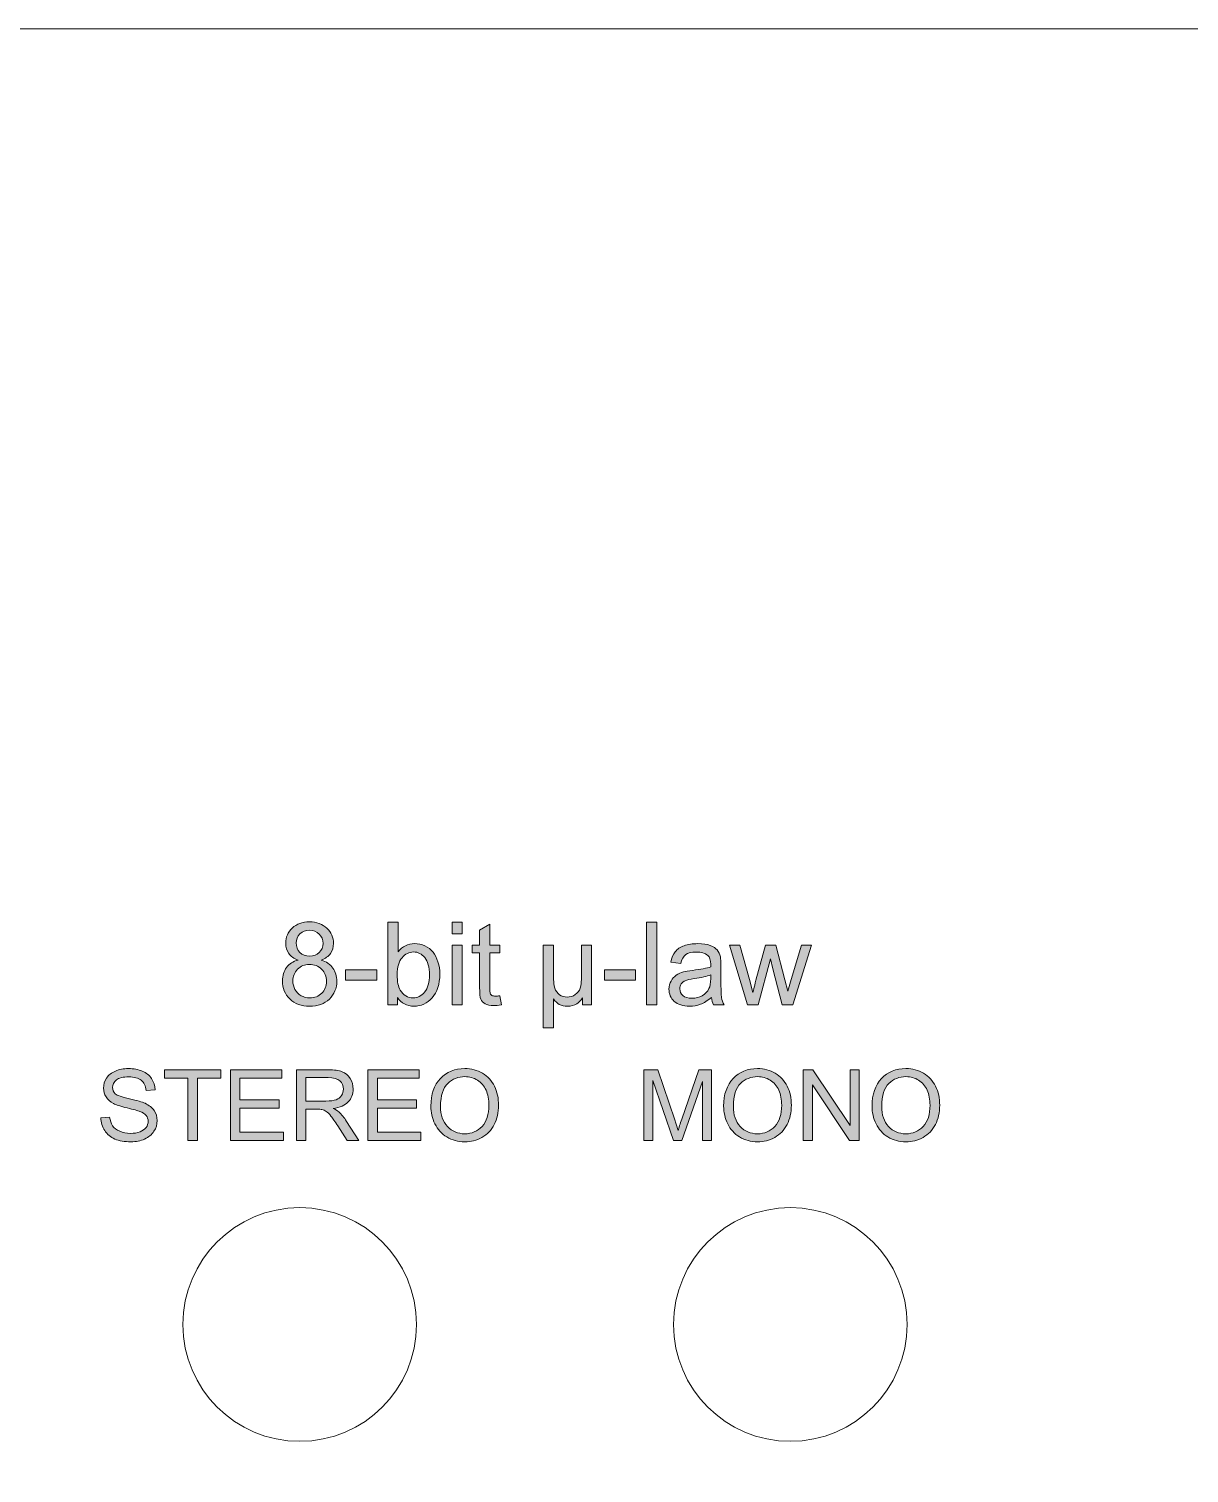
# Model space of a CAD drawing. Header units: inches. Extents: x 0 to 108, y -222 to 0.
# Drawn here: x 53.43 to 78.26, y -31.04 to -0.13 of the extents above; entities that cross this region are included whole.
import ezdxf

# ---------------------------------------------------------------- set-up
doc = ezdxf.new("R2010")
doc.units = ezdxf.units.IN
doc.header["$MEASUREMENT"] = 0
doc.layers.add('Decoupe', color=7, linetype='Continuous')
doc.layers.add('Impression', color=7, linetype='Continuous')

# ---------------------------------------------------------------- blocks, each defined once
blk = doc.blocks.new('block 2')
at = {"layer": 'Decoupe', "color": 240, "lineweight": 18, "true_color": 0xed1c24}
blk.add_lwpolyline([(107.823, -222.123), (0.127, -222.123), (0.127, -0.127), (107.823, -0.127), (107.823, -222.123)], dxfattribs=at)
for points in [[(61.725, -27.855), (61.725, -29.236), (60.606, -30.355), (59.225, -30.355), (57.844, -30.355), (56.725, -29.236), (56.725, -27.855), (56.725, -26.475), (57.844, -25.355), (59.225, -25.355), (60.606, -25.355), (61.725, -26.475), (61.725, -27.855)], [(72.225, -27.855), (72.225, -29.236), (71.106, -30.355), (69.725, -30.355), (68.344, -30.355), (67.225, -29.236), (67.225, -27.855), (67.225, -26.475), (68.344, -25.355), (69.725, -25.355), (71.106, -25.355), (72.225, -26.475), (72.225, -27.855)]]:
    blk.add_open_spline(points, degree=3, knots=[0, 0, 0, 0, 1, 1, 1, 2, 2, 2, 3, 3, 3, 4, 4, 4, 4], dxfattribs=at)
blk = doc.blocks.new('block 24')
at = {"layer": 'Impression', "true_color": 0x231f20}
h = blk.add_hatch(color=250, dxfattribs=at)
h.dxf.hatch_style = 2
edge = h.paths.add_edge_path()
edge.add_spline(control_points=[(66.59, -23.92), (66.59, -23.92), (66.59, -22.405), (66.59, -22.405), (66.59, -22.405), (66.891, -22.405), (66.891, -22.405), (66.891, -22.405), (67.25, -23.478), (67.25, -23.478), (67.283, -23.578), (67.307, -23.652), (67.322, -23.702), (67.34, -23.647), (67.366, -23.566), (67.403, -23.459), (67.403, -23.459), (67.766, -22.405), (67.766, -22.405), (67.766, -22.405), (68.035, -22.405), (68.035, -22.405), (68.035, -22.405), (68.035, -23.92), (68.035, -23.92), (68.035, -23.92), (67.842, -23.92), (67.842, -23.92), (67.842, -23.92), (67.842, -22.652), (67.842, -22.652), (67.842, -22.652), (67.402, -23.92), (67.402, -23.92), (67.402, -23.92), (67.221, -23.92), (67.221, -23.92), (67.221, -23.92), (66.783, -22.63), (66.783, -22.63), (66.783, -22.63), (66.783, -23.92), (66.783, -23.92), (66.783, -23.92), (66.59, -23.92), (66.59, -23.92)], knot_values=[0, 0, 0, 0, 1, 1, 1, 2, 2, 2, 3, 3, 3, 4, 4, 4, 5, 5, 5, 6, 6, 6, 7, 7, 7, 8, 8, 8, 9, 9, 9, 10, 10, 10, 11, 11, 11, 12, 12, 12, 13, 13, 13, 14, 14, 14, 15, 15, 15, 15], degree=3, periodic=1)
h = blk.add_hatch(color=250, dxfattribs=at)
h.dxf.hatch_style = 2
edge = h.paths.add_edge_path()
edge.add_spline(control_points=[(68.298, -23.182), (68.298, -22.931), (68.366, -22.734), (68.501, -22.591), (68.636, -22.449), (68.81, -22.378), (69.024, -22.378), (69.163, -22.378), (69.289, -22.411), (69.402, -22.478), (69.514, -22.545), (69.6, -22.638), (69.658, -22.758), (69.718, -22.877), (69.747, -23.013), (69.747, -23.164), (69.747, -23.318), (69.716, -23.456), (69.654, -23.577), (69.592, -23.698), (69.504, -23.79), (69.39, -23.852), (69.277, -23.915), (69.154, -23.946), (69.022, -23.946), (68.88, -23.946), (68.752, -23.911), (68.64, -23.842), (68.528, -23.774), (68.443, -23.68), (68.385, -23.56), (68.327, -23.441), (68.298, -23.315), (68.298, -23.182)], knot_values=[0, 0, 0, 0, 1, 1, 1, 2, 2, 2, 3, 3, 3, 4, 4, 4, 5, 5, 5, 6, 6, 6, 7, 7, 7, 8, 8, 8, 9, 9, 9, 10, 10, 10, 11, 11, 11, 11], degree=3, periodic=1)
edge = h.paths.add_edge_path()
edge.add_spline(control_points=[(68.505, -23.185), (68.505, -23.368), (68.554, -23.512), (68.652, -23.617), (68.75, -23.722), (68.873, -23.774), (69.021, -23.774), (69.172, -23.774), (69.296, -23.721), (69.394, -23.615), (69.491, -23.509), (69.54, -23.358), (69.54, -23.163), (69.54, -23.04), (69.519, -22.932), (69.478, -22.84), (69.436, -22.748), (69.375, -22.677), (69.295, -22.627), (69.214, -22.576), (69.124, -22.551), (69.025, -22.551), (68.883, -22.551), (68.761, -22.599), (68.658, -22.697), (68.556, -22.794), (68.505, -22.957), (68.505, -23.185)], knot_values=[0, 0, 0, 0, 1, 1, 1, 2, 2, 2, 3, 3, 3, 4, 4, 4, 5, 5, 5, 6, 6, 6, 7, 7, 7, 8, 8, 8, 9, 9, 9, 9], degree=3, periodic=1)
h = blk.add_hatch(color=250, dxfattribs=at)
h.dxf.hatch_style = 2
h.paths.add_polyline_path([(70.003, -23.92), (70.003, -22.405), (70.209, -22.405), (71.005, -23.594), (71.005, -22.405), (71.197, -22.405), (71.197, -23.92), (70.991, -23.92), (70.196, -22.729), (70.196, -23.92)])
h = blk.add_hatch(color=250, dxfattribs=at)
h.dxf.hatch_style = 2
edge = h.paths.add_edge_path()
edge.add_spline(control_points=[(71.473, -23.182), (71.473, -22.931), (71.541, -22.734), (71.676, -22.591), (71.811, -22.449), (71.985, -22.378), (72.199, -22.378), (72.338, -22.378), (72.464, -22.411), (72.577, -22.478), (72.689, -22.545), (72.775, -22.638), (72.833, -22.758), (72.893, -22.877), (72.922, -23.013), (72.922, -23.164), (72.922, -23.318), (72.891, -23.456), (72.829, -23.577), (72.767, -23.698), (72.679, -23.79), (72.565, -23.852), (72.452, -23.915), (72.329, -23.946), (72.197, -23.946), (72.055, -23.946), (71.927, -23.911), (71.815, -23.842), (71.703, -23.774), (71.618, -23.68), (71.56, -23.56), (71.502, -23.441), (71.473, -23.315), (71.473, -23.182)], knot_values=[0, 0, 0, 0, 1, 1, 1, 2, 2, 2, 3, 3, 3, 4, 4, 4, 5, 5, 5, 6, 6, 6, 7, 7, 7, 8, 8, 8, 9, 9, 9, 10, 10, 10, 11, 11, 11, 11], degree=3, periodic=1)
edge = h.paths.add_edge_path()
edge.add_spline(control_points=[(71.68, -23.185), (71.68, -23.368), (71.729, -23.512), (71.827, -23.617), (71.925, -23.722), (72.048, -23.774), (72.196, -23.774), (72.347, -23.774), (72.471, -23.721), (72.569, -23.615), (72.666, -23.509), (72.715, -23.358), (72.715, -23.163), (72.715, -23.04), (72.694, -22.932), (72.653, -22.84), (72.611, -22.748), (72.55, -22.677), (72.47, -22.627), (72.389, -22.576), (72.299, -22.551), (72.2, -22.551), (72.058, -22.551), (71.936, -22.599), (71.833, -22.697), (71.731, -22.794), (71.68, -22.957), (71.68, -23.185)], knot_values=[0, 0, 0, 0, 1, 1, 1, 2, 2, 2, 3, 3, 3, 4, 4, 4, 5, 5, 5, 6, 6, 6, 7, 7, 7, 8, 8, 8, 9, 9, 9, 9], degree=3, periodic=1)
at = {"layer": 'Impression', "lineweight": 0}
blk.add_lwpolyline([(70.003, -23.92), (70.003, -22.405), (70.209, -22.405), (71.005, -23.594), (71.005, -22.405), (71.197, -22.405), (71.197, -23.92), (70.991, -23.92), (70.196, -22.729), (70.196, -23.92), (70.003, -23.92)], dxfattribs=at)
for points, knots in [([(66.59, -23.92), (66.59, -23.92), (66.59, -22.405), (66.59, -22.405), (66.59, -22.405), (66.891, -22.405), (66.891, -22.405), (66.891, -22.405), (67.25, -23.478), (67.25, -23.478), (67.283, -23.578), (67.307, -23.652), (67.322, -23.702), (67.34, -23.647), (67.366, -23.566), (67.403, -23.459), (67.403, -23.459), (67.766, -22.405), (67.766, -22.405), (67.766, -22.405), (68.035, -22.405), (68.035, -22.405), (68.035, -22.405), (68.035, -23.92), (68.035, -23.92), (68.035, -23.92), (67.842, -23.92), (67.842, -23.92), (67.842, -23.92), (67.842, -22.652), (67.842, -22.652), (67.842, -22.652), (67.402, -23.92), (67.402, -23.92), (67.402, -23.92), (67.221, -23.92), (67.221, -23.92), (67.221, -23.92), (66.783, -22.63), (66.783, -22.63), (66.783, -22.63), (66.783, -23.92), (66.783, -23.92), (66.783, -23.92), (66.59, -23.92), (66.59, -23.92)], [0, 0, 0, 0, 1, 1, 1, 2, 2, 2, 3, 3, 3, 4, 4, 4, 5, 5, 5, 6, 6, 6, 7, 7, 7, 8, 8, 8, 9, 9, 9, 10, 10, 10, 11, 11, 11, 12, 12, 12, 13, 13, 13, 14, 14, 14, 15, 15, 15, 15]), ([(68.298, -23.182), (68.298, -22.931), (68.366, -22.734), (68.501, -22.591), (68.636, -22.449), (68.81, -22.378), (69.024, -22.378), (69.163, -22.378), (69.289, -22.411), (69.402, -22.478), (69.514, -22.545), (69.6, -22.638), (69.658, -22.758), (69.718, -22.877), (69.747, -23.013), (69.747, -23.164), (69.747, -23.318), (69.716, -23.456), (69.654, -23.577), (69.592, -23.698), (69.504, -23.79), (69.39, -23.852), (69.277, -23.915), (69.154, -23.946), (69.022, -23.946), (68.88, -23.946), (68.752, -23.911), (68.64, -23.842), (68.528, -23.774), (68.443, -23.68), (68.385, -23.56), (68.327, -23.441), (68.298, -23.315), (68.298, -23.182)], [0, 0, 0, 0, 1, 1, 1, 2, 2, 2, 3, 3, 3, 4, 4, 4, 5, 5, 5, 6, 6, 6, 7, 7, 7, 8, 8, 8, 9, 9, 9, 10, 10, 10, 11, 11, 11, 11]), ([(68.505, -23.185), (68.505, -23.368), (68.554, -23.512), (68.652, -23.617), (68.75, -23.722), (68.873, -23.774), (69.021, -23.774), (69.172, -23.774), (69.296, -23.721), (69.394, -23.615), (69.491, -23.509), (69.54, -23.358), (69.54, -23.163), (69.54, -23.04), (69.519, -22.932), (69.478, -22.84), (69.436, -22.748), (69.375, -22.677), (69.295, -22.627), (69.214, -22.576), (69.124, -22.551), (69.025, -22.551), (68.883, -22.551), (68.761, -22.599), (68.658, -22.697), (68.556, -22.794), (68.505, -22.957), (68.505, -23.185)], [0, 0, 0, 0, 1, 1, 1, 2, 2, 2, 3, 3, 3, 4, 4, 4, 5, 5, 5, 6, 6, 6, 7, 7, 7, 8, 8, 8, 9, 9, 9, 9]), ([(71.473, -23.182), (71.473, -22.931), (71.541, -22.734), (71.676, -22.591), (71.811, -22.449), (71.985, -22.378), (72.199, -22.378), (72.338, -22.378), (72.464, -22.411), (72.577, -22.478), (72.689, -22.545), (72.775, -22.638), (72.833, -22.758), (72.893, -22.877), (72.922, -23.013), (72.922, -23.164), (72.922, -23.318), (72.891, -23.456), (72.829, -23.577), (72.767, -23.698), (72.679, -23.79), (72.565, -23.852), (72.452, -23.915), (72.329, -23.946), (72.197, -23.946), (72.055, -23.946), (71.927, -23.911), (71.815, -23.842), (71.703, -23.774), (71.618, -23.68), (71.56, -23.56), (71.502, -23.441), (71.473, -23.315), (71.473, -23.182)], [0, 0, 0, 0, 1, 1, 1, 2, 2, 2, 3, 3, 3, 4, 4, 4, 5, 5, 5, 6, 6, 6, 7, 7, 7, 8, 8, 8, 9, 9, 9, 10, 10, 10, 11, 11, 11, 11]), ([(71.68, -23.185), (71.68, -23.368), (71.729, -23.512), (71.827, -23.617), (71.925, -23.722), (72.048, -23.774), (72.196, -23.774), (72.347, -23.774), (72.471, -23.721), (72.569, -23.615), (72.666, -23.509), (72.715, -23.358), (72.715, -23.163), (72.715, -23.04), (72.694, -22.932), (72.653, -22.84), (72.611, -22.748), (72.55, -22.677), (72.47, -22.627), (72.389, -22.576), (72.299, -22.551), (72.2, -22.551), (72.058, -22.551), (71.936, -22.599), (71.833, -22.697), (71.731, -22.794), (71.68, -22.957), (71.68, -23.185)], [0, 0, 0, 0, 1, 1, 1, 2, 2, 2, 3, 3, 3, 4, 4, 4, 5, 5, 5, 6, 6, 6, 7, 7, 7, 8, 8, 8, 9, 9, 9, 9])]:
    blk.add_open_spline(points, degree=3, knots=knots, dxfattribs=at)
blk = doc.blocks.new('block 25')
at = {"layer": 'Impression', "true_color": 0x231f20}
h = blk.add_hatch(color=250, dxfattribs=at)
h.dxf.hatch_style = 2
edge = h.paths.add_edge_path()
edge.add_spline(control_points=[(54.968, -23.433), (54.968, -23.433), (55.157, -23.417), (55.157, -23.417), (55.166, -23.492), (55.187, -23.555), (55.219, -23.603), (55.252, -23.652), (55.303, -23.691), (55.372, -23.721), (55.441, -23.751), (55.518, -23.766), (55.605, -23.766), (55.681, -23.766), (55.749, -23.755), (55.807, -23.732), (55.866, -23.709), (55.909, -23.678), (55.938, -23.638), (55.966, -23.599), (55.981, -23.555), (55.981, -23.509), (55.981, -23.461), (55.967, -23.42), (55.939, -23.384), (55.912, -23.349), (55.866, -23.319), (55.803, -23.295), (55.762, -23.279), (55.672, -23.254), (55.533, -23.221), (55.394, -23.187), (55.297, -23.156), (55.241, -23.126), (55.168, -23.088), (55.114, -23.041), (55.079, -22.985), (55.043, -22.929), (55.026, -22.866), (55.026, -22.797), (55.026, -22.72), (55.047, -22.649), (55.091, -22.582), (55.134, -22.516), (55.198, -22.465), (55.281, -22.431), (55.364, -22.396), (55.457, -22.379), (55.559, -22.379), (55.671, -22.379), (55.771, -22.397), (55.856, -22.433), (55.942, -22.469), (56.008, -22.523), (56.054, -22.593), (56.1, -22.663), (56.125, -22.743), (56.129, -22.832), (56.129, -22.832), (55.936, -22.846), (55.936, -22.846), (55.926, -22.75), (55.891, -22.678), (55.831, -22.629), (55.772, -22.58), (55.684, -22.556), (55.567, -22.556), (55.446, -22.556), (55.358, -22.578), (55.302, -22.622), (55.247, -22.667), (55.219, -22.72), (55.219, -22.783), (55.219, -22.838), (55.239, -22.882), (55.278, -22.917), (55.317, -22.953), (55.417, -22.989), (55.58, -23.025), (55.743, -23.062), (55.855, -23.095), (55.916, -23.122), (56.004, -23.163), (56.069, -23.214), (56.111, -23.277), (56.153, -23.339), (56.174, -23.411), (56.174, -23.492), (56.174, -23.573), (56.151, -23.649), (56.105, -23.72), (56.059, -23.791), (55.992, -23.847), (55.906, -23.886), (55.819, -23.926), (55.722, -23.946), (55.614, -23.946), (55.477, -23.946), (55.362, -23.926), (55.269, -23.886), (55.176, -23.846), (55.104, -23.786), (55.051, -23.706), (54.998, -23.625), (54.971, -23.534), (54.968, -23.433)], knot_values=[0, 0, 0, 0, 1, 1, 1, 2, 2, 2, 3, 3, 3, 4, 4, 4, 5, 5, 5, 6, 6, 6, 7, 7, 7, 8, 8, 8, 9, 9, 9, 10, 10, 10, 11, 11, 11, 12, 12, 12, 13, 13, 13, 14, 14, 14, 15, 15, 15, 16, 16, 16, 17, 17, 17, 18, 18, 18, 19, 19, 19, 20, 20, 20, 21, 21, 21, 22, 22, 22, 23, 23, 23, 24, 24, 24, 25, 25, 25, 26, 26, 26, 27, 27, 27, 28, 28, 28, 29, 29, 29, 30, 30, 30, 31, 31, 31, 32, 32, 32, 33, 33, 33, 34, 34, 34, 35, 35, 35, 35], degree=3, periodic=1)
h = blk.add_hatch(color=250, dxfattribs=at)
h.dxf.hatch_style = 2
h.paths.add_polyline_path([(56.833, -23.92), (56.833, -22.584), (56.334, -22.584), (56.334, -22.405), (57.535, -22.405), (57.535, -22.584), (57.034, -22.584), (57.034, -23.92)])
h = blk.add_hatch(color=250, dxfattribs=at)
h.dxf.hatch_style = 2
h.paths.add_polyline_path([(57.745, -23.92), (57.745, -22.405), (58.841, -22.405), (58.841, -22.584), (57.945, -22.584), (57.945, -23.048), (58.784, -23.048), (58.784, -23.225), (57.945, -23.225), (57.945, -23.741), (58.876, -23.741), (58.876, -23.92)])
h = blk.add_hatch(color=250, dxfattribs=at)
h.dxf.hatch_style = 2
edge = h.paths.add_edge_path()
edge.add_spline(control_points=[(59.156, -23.92), (59.156, -23.92), (59.156, -22.405), (59.156, -22.405), (59.156, -22.405), (59.828, -22.405), (59.828, -22.405), (59.963, -22.405), (60.065, -22.418), (60.136, -22.446), (60.206, -22.473), (60.262, -22.521), (60.304, -22.59), (60.346, -22.659), (60.367, -22.735), (60.367, -22.818), (60.367, -22.926), (60.332, -23.016), (60.263, -23.09), (60.193, -23.164), (60.086, -23.211), (59.94, -23.231), (59.993, -23.256), (60.034, -23.281), (60.061, -23.306), (60.12, -23.36), (60.175, -23.427), (60.228, -23.508), (60.228, -23.508), (60.491, -23.92), (60.491, -23.92), (60.491, -23.92), (60.239, -23.92), (60.239, -23.92), (60.239, -23.92), (60.038, -23.605), (60.038, -23.605), (59.98, -23.514), (59.932, -23.444), (59.894, -23.396), (59.856, -23.348), (59.822, -23.314), (59.792, -23.295), (59.762, -23.275), (59.731, -23.262), (59.7, -23.254), (59.678, -23.25), (59.64, -23.247), (59.589, -23.247), (59.589, -23.247), (59.356, -23.247), (59.356, -23.247), (59.356, -23.247), (59.356, -23.92), (59.356, -23.92), (59.356, -23.92), (59.156, -23.92), (59.156, -23.92)], knot_values=[0, 0, 0, 0, 1, 1, 1, 2, 2, 2, 3, 3, 3, 4, 4, 4, 5, 5, 5, 6, 6, 6, 7, 7, 7, 8, 8, 8, 9, 9, 9, 10, 10, 10, 11, 11, 11, 12, 12, 12, 13, 13, 13, 14, 14, 14, 15, 15, 15, 16, 16, 16, 17, 17, 17, 18, 18, 18, 19, 19, 19, 19], degree=3, periodic=1)
edge = h.paths.add_edge_path()
edge.add_spline(control_points=[(59.356, -23.074), (59.356, -23.074), (59.787, -23.074), (59.787, -23.074), (59.879, -23.074), (59.951, -23.064), (60.002, -23.045), (60.054, -23.026), (60.093, -22.996), (60.12, -22.954), (60.147, -22.912), (60.16, -22.867), (60.16, -22.818), (60.16, -22.747), (60.134, -22.688), (60.082, -22.642), (60.03, -22.595), (59.948, -22.572), (59.836, -22.572), (59.836, -22.572), (59.356, -22.572), (59.356, -22.572), (59.356, -22.572), (59.356, -23.074), (59.356, -23.074)], knot_values=[0, 0, 0, 0, 1, 1, 1, 2, 2, 2, 3, 3, 3, 4, 4, 4, 5, 5, 5, 6, 6, 6, 7, 7, 7, 8, 8, 8, 8], degree=3, periodic=1)
h = blk.add_hatch(color=250, dxfattribs=at)
h.dxf.hatch_style = 2
h.paths.add_polyline_path([(60.685, -23.92), (60.685, -22.405), (61.781, -22.405), (61.781, -22.584), (60.886, -22.584), (60.886, -23.048), (61.724, -23.048), (61.724, -23.225), (60.886, -23.225), (60.886, -23.741), (61.816, -23.741), (61.816, -23.92)])
h = blk.add_hatch(color=250, dxfattribs=at)
h.dxf.hatch_style = 2
edge = h.paths.add_edge_path()
edge.add_spline(control_points=[(62.032, -23.182), (62.032, -22.931), (62.1, -22.734), (62.235, -22.591), (62.37, -22.449), (62.544, -22.378), (62.758, -22.378), (62.897, -22.378), (63.024, -22.411), (63.136, -22.478), (63.248, -22.545), (63.334, -22.638), (63.393, -22.758), (63.452, -22.877), (63.481, -23.013), (63.481, -23.164), (63.481, -23.318), (63.45, -23.456), (63.388, -23.577), (63.326, -23.698), (63.238, -23.79), (63.124, -23.852), (63.011, -23.915), (62.888, -23.946), (62.757, -23.946), (62.614, -23.946), (62.486, -23.911), (62.374, -23.842), (62.262, -23.774), (62.177, -23.68), (62.119, -23.56), (62.061, -23.441), (62.032, -23.315), (62.032, -23.182)], knot_values=[0, 0, 0, 0, 1, 1, 1, 2, 2, 2, 3, 3, 3, 4, 4, 4, 5, 5, 5, 6, 6, 6, 7, 7, 7, 8, 8, 8, 9, 9, 9, 10, 10, 10, 11, 11, 11, 11], degree=3, periodic=1)
edge = h.paths.add_edge_path()
edge.add_spline(control_points=[(62.239, -23.185), (62.239, -23.368), (62.288, -23.512), (62.386, -23.617), (62.484, -23.722), (62.607, -23.774), (62.756, -23.774), (62.906, -23.774), (63.03, -23.721), (63.128, -23.615), (63.225, -23.509), (63.274, -23.358), (63.274, -23.163), (63.274, -23.04), (63.253, -22.932), (63.212, -22.84), (63.17, -22.748), (63.109, -22.677), (63.029, -22.627), (62.948, -22.576), (62.859, -22.551), (62.759, -22.551), (62.617, -22.551), (62.495, -22.599), (62.392, -22.697), (62.29, -22.794), (62.239, -22.957), (62.239, -23.185)], knot_values=[0, 0, 0, 0, 1, 1, 1, 2, 2, 2, 3, 3, 3, 4, 4, 4, 5, 5, 5, 6, 6, 6, 7, 7, 7, 8, 8, 8, 9, 9, 9, 9], degree=3, periodic=1)
at = {"layer": 'Impression', "lineweight": 0}
for points in [[(56.833, -23.92), (56.833, -22.584), (56.334, -22.584), (56.334, -22.405), (57.535, -22.405), (57.535, -22.584), (57.034, -22.584), (57.034, -23.92), (56.833, -23.92)], [(57.745, -23.92), (57.745, -22.405), (58.841, -22.405), (58.841, -22.584), (57.945, -22.584), (57.945, -23.048), (58.784, -23.048), (58.784, -23.225), (57.945, -23.225), (57.945, -23.741), (58.876, -23.741), (58.876, -23.92), (57.745, -23.92)], [(60.685, -23.92), (60.685, -22.405), (61.781, -22.405), (61.781, -22.584), (60.886, -22.584), (60.886, -23.048), (61.724, -23.048), (61.724, -23.225), (60.886, -23.225), (60.886, -23.741), (61.816, -23.741), (61.816, -23.92), (60.685, -23.92)]]:
    blk.add_lwpolyline(points, dxfattribs=at)
for points, knots in [([(54.968, -23.433), (54.968, -23.433), (55.157, -23.417), (55.157, -23.417), (55.166, -23.492), (55.187, -23.555), (55.219, -23.603), (55.252, -23.652), (55.303, -23.691), (55.372, -23.721), (55.441, -23.751), (55.518, -23.766), (55.605, -23.766), (55.681, -23.766), (55.749, -23.755), (55.807, -23.732), (55.866, -23.709), (55.909, -23.678), (55.938, -23.638), (55.966, -23.599), (55.981, -23.555), (55.981, -23.509), (55.981, -23.461), (55.967, -23.42), (55.939, -23.384), (55.912, -23.349), (55.866, -23.319), (55.803, -23.295), (55.762, -23.279), (55.672, -23.254), (55.533, -23.221), (55.394, -23.187), (55.297, -23.156), (55.241, -23.126), (55.168, -23.088), (55.114, -23.041), (55.079, -22.985), (55.043, -22.929), (55.026, -22.866), (55.026, -22.797), (55.026, -22.72), (55.047, -22.649), (55.091, -22.582), (55.134, -22.516), (55.198, -22.465), (55.281, -22.431), (55.364, -22.396), (55.457, -22.379), (55.559, -22.379), (55.671, -22.379), (55.771, -22.397), (55.856, -22.433), (55.942, -22.469), (56.008, -22.523), (56.054, -22.593), (56.1, -22.663), (56.125, -22.743), (56.129, -22.832), (56.129, -22.832), (55.936, -22.846), (55.936, -22.846), (55.926, -22.75), (55.891, -22.678), (55.831, -22.629), (55.772, -22.58), (55.684, -22.556), (55.567, -22.556), (55.446, -22.556), (55.358, -22.578), (55.302, -22.622), (55.247, -22.667), (55.219, -22.72), (55.219, -22.783), (55.219, -22.838), (55.239, -22.882), (55.278, -22.917), (55.317, -22.953), (55.417, -22.989), (55.58, -23.025), (55.743, -23.062), (55.855, -23.095), (55.916, -23.122), (56.004, -23.163), (56.069, -23.214), (56.111, -23.277), (56.153, -23.339), (56.174, -23.411), (56.174, -23.492), (56.174, -23.573), (56.151, -23.649), (56.105, -23.72), (56.059, -23.791), (55.992, -23.847), (55.906, -23.886), (55.819, -23.926), (55.722, -23.946), (55.614, -23.946), (55.477, -23.946), (55.362, -23.926), (55.269, -23.886), (55.176, -23.846), (55.104, -23.786), (55.051, -23.706), (54.998, -23.625), (54.971, -23.534), (54.968, -23.433)], [0, 0, 0, 0, 1, 1, 1, 2, 2, 2, 3, 3, 3, 4, 4, 4, 5, 5, 5, 6, 6, 6, 7, 7, 7, 8, 8, 8, 9, 9, 9, 10, 10, 10, 11, 11, 11, 12, 12, 12, 13, 13, 13, 14, 14, 14, 15, 15, 15, 16, 16, 16, 17, 17, 17, 18, 18, 18, 19, 19, 19, 20, 20, 20, 21, 21, 21, 22, 22, 22, 23, 23, 23, 24, 24, 24, 25, 25, 25, 26, 26, 26, 27, 27, 27, 28, 28, 28, 29, 29, 29, 30, 30, 30, 31, 31, 31, 32, 32, 32, 33, 33, 33, 34, 34, 34, 35, 35, 35, 35]), ([(59.156, -23.92), (59.156, -23.92), (59.156, -22.405), (59.156, -22.405), (59.156, -22.405), (59.828, -22.405), (59.828, -22.405), (59.963, -22.405), (60.065, -22.418), (60.136, -22.446), (60.206, -22.473), (60.262, -22.521), (60.304, -22.59), (60.346, -22.659), (60.367, -22.735), (60.367, -22.818), (60.367, -22.926), (60.332, -23.016), (60.263, -23.09), (60.193, -23.164), (60.086, -23.211), (59.94, -23.231), (59.993, -23.256), (60.034, -23.281), (60.061, -23.306), (60.12, -23.36), (60.175, -23.427), (60.228, -23.508), (60.228, -23.508), (60.491, -23.92), (60.491, -23.92), (60.491, -23.92), (60.239, -23.92), (60.239, -23.92), (60.239, -23.92), (60.038, -23.605), (60.038, -23.605), (59.98, -23.514), (59.932, -23.444), (59.894, -23.396), (59.856, -23.348), (59.822, -23.314), (59.792, -23.295), (59.762, -23.275), (59.731, -23.262), (59.7, -23.254), (59.678, -23.25), (59.64, -23.247), (59.589, -23.247), (59.589, -23.247), (59.356, -23.247), (59.356, -23.247), (59.356, -23.247), (59.356, -23.92), (59.356, -23.92), (59.356, -23.92), (59.156, -23.92), (59.156, -23.92)], [0, 0, 0, 0, 1, 1, 1, 2, 2, 2, 3, 3, 3, 4, 4, 4, 5, 5, 5, 6, 6, 6, 7, 7, 7, 8, 8, 8, 9, 9, 9, 10, 10, 10, 11, 11, 11, 12, 12, 12, 13, 13, 13, 14, 14, 14, 15, 15, 15, 16, 16, 16, 17, 17, 17, 18, 18, 18, 19, 19, 19, 19]), ([(62.032, -23.182), (62.032, -22.931), (62.1, -22.734), (62.235, -22.591), (62.37, -22.449), (62.544, -22.378), (62.758, -22.378), (62.897, -22.378), (63.024, -22.411), (63.136, -22.478), (63.248, -22.545), (63.334, -22.638), (63.393, -22.758), (63.452, -22.877), (63.481, -23.013), (63.481, -23.164), (63.481, -23.318), (63.45, -23.456), (63.388, -23.577), (63.326, -23.698), (63.238, -23.79), (63.124, -23.852), (63.011, -23.915), (62.888, -23.946), (62.757, -23.946), (62.614, -23.946), (62.486, -23.911), (62.374, -23.842), (62.262, -23.774), (62.177, -23.68), (62.119, -23.56), (62.061, -23.441), (62.032, -23.315), (62.032, -23.182)], [0, 0, 0, 0, 1, 1, 1, 2, 2, 2, 3, 3, 3, 4, 4, 4, 5, 5, 5, 6, 6, 6, 7, 7, 7, 8, 8, 8, 9, 9, 9, 10, 10, 10, 11, 11, 11, 11]), ([(62.239, -23.185), (62.239, -23.368), (62.288, -23.512), (62.386, -23.617), (62.484, -23.722), (62.607, -23.774), (62.756, -23.774), (62.906, -23.774), (63.03, -23.721), (63.128, -23.615), (63.225, -23.509), (63.274, -23.358), (63.274, -23.163), (63.274, -23.04), (63.253, -22.932), (63.212, -22.84), (63.17, -22.748), (63.109, -22.677), (63.029, -22.627), (62.948, -22.576), (62.859, -22.551), (62.759, -22.551), (62.617, -22.551), (62.495, -22.599), (62.392, -22.697), (62.29, -22.794), (62.239, -22.957), (62.239, -23.185)], [0, 0, 0, 0, 1, 1, 1, 2, 2, 2, 3, 3, 3, 4, 4, 4, 5, 5, 5, 6, 6, 6, 7, 7, 7, 8, 8, 8, 9, 9, 9, 9]), ([(59.356, -23.074), (59.356, -23.074), (59.787, -23.074), (59.787, -23.074), (59.879, -23.074), (59.951, -23.064), (60.002, -23.045), (60.054, -23.026), (60.093, -22.996), (60.12, -22.954), (60.147, -22.912), (60.16, -22.867), (60.16, -22.818), (60.16, -22.747), (60.134, -22.688), (60.082, -22.642), (60.03, -22.595), (59.948, -22.572), (59.836, -22.572), (59.836, -22.572), (59.356, -22.572), (59.356, -22.572), (59.356, -22.572), (59.356, -23.074), (59.356, -23.074)], [0, 0, 0, 0, 1, 1, 1, 2, 2, 2, 3, 3, 3, 4, 4, 4, 5, 5, 5, 6, 6, 6, 7, 7, 7, 8, 8, 8, 8])]:
    blk.add_open_spline(points, degree=3, knots=knots, dxfattribs=at)
blk = doc.blocks.new('block 27')
at = {"layer": 'Impression', "true_color": 0x231f20}
h = blk.add_hatch(color=250, dxfattribs=at)
h.dxf.hatch_style = 2
edge = h.paths.add_edge_path()
edge.add_spline(control_points=[(59.191, -20.055), (59.101, -20.023), (59.034, -19.976), (58.991, -19.914), (58.948, -19.853), (58.926, -19.78), (58.926, -19.695), (58.926, -19.566), (58.972, -19.458), (59.065, -19.371), (59.157, -19.283), (59.28, -19.239), (59.433, -19.239), (59.588, -19.239), (59.712, -19.284), (59.806, -19.373), (59.9, -19.463), (59.947, -19.572), (59.947, -19.701), (59.947, -19.783), (59.926, -19.854), (59.883, -19.915), (59.84, -19.976), (59.774, -20.023), (59.687, -20.055), (59.795, -20.091), (59.878, -20.148), (59.935, -20.227), (59.991, -20.305), (60.02, -20.399), (60.02, -20.509), (60.02, -20.66), (59.966, -20.787), (59.859, -20.89), (59.752, -20.993), (59.612, -21.044), (59.437, -21.044), (59.263, -21.044), (59.122, -20.993), (59.015, -20.889), (58.908, -20.786), (58.855, -20.657), (58.855, -20.503), (58.855, -20.388), (58.884, -20.292), (58.942, -20.214), (59, -20.136), (59.083, -20.084), (59.191, -20.055)], knot_values=[0, 0, 0, 0, 1, 1, 1, 2, 2, 2, 3, 3, 3, 4, 4, 4, 5, 5, 5, 6, 6, 6, 7, 7, 7, 8, 8, 8, 9, 9, 9, 10, 10, 10, 11, 11, 11, 12, 12, 12, 13, 13, 13, 14, 14, 14, 15, 15, 15, 16, 16, 16, 16], degree=3, periodic=1)
edge = h.paths.add_edge_path()
edge.add_spline(control_points=[(59.078, -20.504), (59.078, -20.566), (59.093, -20.626), (59.122, -20.684), (59.151, -20.742), (59.195, -20.786), (59.253, -20.818), (59.311, -20.85), (59.373, -20.866), (59.44, -20.866), (59.543, -20.866), (59.629, -20.832), (59.697, -20.766), (59.764, -20.699), (59.798, -20.614), (59.798, -20.511), (59.798, -20.407), (59.763, -20.32), (59.694, -20.252), (59.624, -20.184), (59.537, -20.15), (59.432, -20.15), (59.33, -20.15), (59.246, -20.183), (59.178, -20.251), (59.111, -20.318), (59.078, -20.403), (59.078, -20.504)], knot_values=[0, 0, 0, 0, 1, 1, 1, 2, 2, 2, 3, 3, 3, 4, 4, 4, 5, 5, 5, 6, 6, 6, 7, 7, 7, 8, 8, 8, 9, 9, 9, 9], degree=3, periodic=1)
edge = h.paths.add_edge_path()
edge.add_spline(control_points=[(59.148, -19.688), (59.148, -19.771), (59.175, -19.84), (59.229, -19.893), (59.283, -19.946), (59.352, -19.972), (59.438, -19.972), (59.522, -19.972), (59.591, -19.946), (59.644, -19.893), (59.697, -19.841), (59.724, -19.776), (59.724, -19.7), (59.724, -19.62), (59.697, -19.553), (59.641, -19.499), (59.586, -19.445), (59.518, -19.418), (59.436, -19.418), (59.353, -19.418), (59.285, -19.444), (59.23, -19.497), (59.175, -19.55), (59.148, -19.614), (59.148, -19.688)], knot_values=[0, 0, 0, 0, 1, 1, 1, 2, 2, 2, 3, 3, 3, 4, 4, 4, 5, 5, 5, 6, 6, 6, 7, 7, 7, 8, 8, 8, 8], degree=3, periodic=1)
h = blk.add_hatch(color=250, dxfattribs=at)
h.dxf.hatch_style = 2
edge = h.paths.add_edge_path()
edge.add_spline(control_points=[(61.314, -21.014), (61.314, -21.014), (61.112, -21.014), (61.112, -21.014), (61.112, -21.014), (61.112, -19.246), (61.112, -19.246), (61.112, -19.246), (61.329, -19.246), (61.329, -19.246), (61.329, -19.246), (61.329, -19.877), (61.329, -19.877), (61.421, -19.762), (61.538, -19.705), (61.68, -19.705), (61.759, -19.705), (61.834, -19.72), (61.904, -19.752), (61.974, -19.784), (62.032, -19.829), (62.078, -19.886), (62.123, -19.943), (62.158, -20.013), (62.184, -20.094), (62.21, -20.175), (62.223, -20.262), (62.223, -20.354), (62.223, -20.574), (62.168, -20.744), (62.06, -20.863), (61.951, -20.983), (61.821, -21.043), (61.669, -21.043), (61.518, -21.043), (61.4, -20.98), (61.314, -20.854), (61.314, -20.854), (61.314, -21.014), (61.314, -21.014)], knot_values=[0, 0, 0, 0, 1, 1, 1, 2, 2, 2, 3, 3, 3, 4, 4, 4, 5, 5, 5, 6, 6, 6, 7, 7, 7, 8, 8, 8, 9, 9, 9, 10, 10, 10, 11, 11, 11, 12, 12, 12, 13, 13, 13, 13], degree=3, periodic=1)
edge = h.paths.add_edge_path()
edge.add_spline(control_points=[(61.311, -20.364), (61.311, -20.518), (61.332, -20.629), (61.374, -20.697), (61.442, -20.809), (61.535, -20.865), (61.651, -20.865), (61.746, -20.865), (61.828, -20.823), (61.897, -20.741), (61.966, -20.659), (62.001, -20.536), (62.001, -20.373), (62.001, -20.205), (61.968, -20.082), (61.901, -20.002), (61.835, -19.923), (61.755, -19.883), (61.661, -19.883), (61.566, -19.883), (61.484, -19.924), (61.415, -20.007), (61.346, -20.089), (61.311, -20.208), (61.311, -20.364)], knot_values=[0, 0, 0, 0, 1, 1, 1, 2, 2, 2, 3, 3, 3, 4, 4, 4, 5, 5, 5, 6, 6, 6, 7, 7, 7, 8, 8, 8, 8], degree=3, periodic=1)
h = blk.add_hatch(color=250, dxfattribs=at)
h.dxf.hatch_style = 2
h.paths.add_polyline_path([(62.488, -19.496), (62.488, -19.246), (62.705, -19.246), (62.705, -19.496)])
h.paths.add_polyline_path([(62.488, -21.014), (62.488, -19.734), (62.705, -19.734), (62.705, -21.014)])
h = blk.add_hatch(color=250, dxfattribs=at)
h.dxf.hatch_style = 2
edge = h.paths.add_edge_path()
edge.add_spline(control_points=[(63.509, -20.82), (63.509, -20.82), (63.541, -21.012), (63.541, -21.012), (63.48, -21.025), (63.425, -21.031), (63.377, -21.031), (63.298, -21.031), (63.237, -21.019), (63.193, -20.994), (63.15, -20.969), (63.119, -20.936), (63.102, -20.895), (63.084, -20.855), (63.075, -20.769), (63.075, -20.639), (63.075, -20.639), (63.075, -19.902), (63.075, -19.902), (63.075, -19.902), (62.916, -19.902), (62.916, -19.902), (62.916, -19.902), (62.916, -19.734), (62.916, -19.734), (62.916, -19.734), (63.075, -19.734), (63.075, -19.734), (63.075, -19.734), (63.075, -19.416), (63.075, -19.416), (63.075, -19.416), (63.291, -19.286), (63.291, -19.286), (63.291, -19.286), (63.291, -19.734), (63.291, -19.734), (63.291, -19.734), (63.509, -19.734), (63.509, -19.734), (63.509, -19.734), (63.509, -19.902), (63.509, -19.902), (63.509, -19.902), (63.291, -19.902), (63.291, -19.902), (63.291, -19.902), (63.291, -20.651), (63.291, -20.651), (63.291, -20.713), (63.295, -20.753), (63.303, -20.77), (63.31, -20.788), (63.323, -20.802), (63.34, -20.813), (63.357, -20.823), (63.382, -20.828), (63.414, -20.828), (63.438, -20.828), (63.47, -20.826), (63.509, -20.82)], knot_values=[0, 0, 0, 0, 1, 1, 1, 2, 2, 2, 3, 3, 3, 4, 4, 4, 5, 5, 5, 6, 6, 6, 7, 7, 7, 8, 8, 8, 9, 9, 9, 10, 10, 10, 11, 11, 11, 12, 12, 12, 13, 13, 13, 14, 14, 14, 15, 15, 15, 16, 16, 16, 17, 17, 17, 18, 18, 18, 19, 19, 19, 20, 20, 20, 20], degree=3, periodic=1)
h = blk.add_hatch(color=250, dxfattribs=at)
h.dxf.hatch_style = 2
h.paths.add_polyline_path([(66.648, -21.014), (66.648, -19.246), (66.865, -19.246), (66.865, -21.014)])
h = blk.add_hatch(color=250, dxfattribs=at)
h.dxf.hatch_style = 2
edge = h.paths.add_edge_path()
edge.add_spline(control_points=[(65.473, -19.734), (65.473, -19.734), (65.473, -21.014), (65.473, -21.014), (65.473, -21.014), (65.279, -21.014), (65.279, -21.014), (65.279, -21.014), (65.279, -20.862), (65.279, -20.862), (65.237, -20.926), (65.195, -20.971), (65.154, -20.995), (65.098, -21.028), (65.033, -21.044), (64.958, -21.044), (64.891, -21.044), (64.832, -21.031), (64.781, -21.004), (64.742, -20.984), (64.699, -20.944), (64.653, -20.885), (64.653, -20.885), (64.653, -21.505), (64.653, -21.505), (64.653, -21.505), (64.438, -21.505), (64.438, -21.505), (64.438, -21.505), (64.438, -19.734), (64.438, -19.734), (64.438, -19.734), (64.653, -19.734), (64.653, -19.734), (64.653, -19.734), (64.653, -20.276), (64.653, -20.276), (64.653, -20.473), (64.663, -20.601), (64.684, -20.659), (64.705, -20.717), (64.739, -20.763), (64.786, -20.797), (64.833, -20.831), (64.887, -20.848), (64.948, -20.848), (65.012, -20.848), (65.07, -20.83), (65.121, -20.795), (65.171, -20.759), (65.207, -20.714), (65.228, -20.658), (65.249, -20.602), (65.259, -20.476), (65.259, -20.28), (65.259, -20.28), (65.259, -19.734), (65.259, -19.734), (65.259, -19.734), (65.473, -19.734), (65.473, -19.734)], knot_values=[0, 0, 0, 0, 1, 1, 1, 2, 2, 2, 3, 3, 3, 4, 4, 4, 5, 5, 5, 6, 6, 6, 7, 7, 7, 8, 8, 8, 9, 9, 9, 10, 10, 10, 11, 11, 11, 12, 12, 12, 13, 13, 13, 14, 14, 14, 15, 15, 15, 16, 16, 16, 17, 17, 17, 18, 18, 18, 19, 19, 19, 20, 20, 20, 20], degree=3, periodic=1)
h = blk.add_hatch(color=250, dxfattribs=at)
h.dxf.hatch_style = 2
edge = h.paths.add_edge_path()
edge.add_spline(control_points=[(68.038, -20.856), (67.957, -20.924), (67.88, -20.973), (67.805, -21.001), (67.731, -21.029), (67.651, -21.043), (67.566, -21.043), (67.425, -21.043), (67.317, -21.009), (67.242, -20.94), (67.166, -20.871), (67.128, -20.783), (67.128, -20.676), (67.128, -20.614), (67.142, -20.557), (67.171, -20.505), (67.2, -20.453), (67.237, -20.411), (67.283, -20.38), (67.33, -20.348), (67.382, -20.325), (67.439, -20.309), (67.482, -20.297), (67.546, -20.287), (67.632, -20.276), (67.808, -20.255), (67.937, -20.23), (68.02, -20.201), (68.02, -20.172), (68.021, -20.153), (68.021, -20.145), (68.021, -20.056), (68, -19.994), (67.959, -19.958), (67.904, -19.909), (67.821, -19.884), (67.712, -19.884), (67.61, -19.884), (67.535, -19.902), (67.486, -19.938), (67.437, -19.974), (67.401, -20.037), (67.378, -20.128), (67.378, -20.128), (67.166, -20.099), (67.166, -20.099), (67.185, -20.008), (67.217, -19.935), (67.261, -19.879), (67.305, -19.823), (67.369, -19.78), (67.453, -19.75), (67.536, -19.72), (67.633, -19.705), (67.743, -19.705), (67.853, -19.705), (67.941, -19.717), (68.01, -19.743), (68.078, -19.769), (68.128, -19.801), (68.161, -19.84), (68.193, -19.879), (68.215, -19.928), (68.228, -19.988), (68.235, -20.025), (68.239, -20.092), (68.239, -20.188), (68.239, -20.188), (68.239, -20.477), (68.239, -20.477), (68.239, -20.679), (68.244, -20.807), (68.253, -20.86), (68.262, -20.914), (68.28, -20.965), (68.308, -21.014), (68.308, -21.014), (68.081, -21.014), (68.081, -21.014), (68.059, -20.969), (68.044, -20.916), (68.038, -20.856)], knot_values=[0, 0, 0, 0, 1, 1, 1, 2, 2, 2, 3, 3, 3, 4, 4, 4, 5, 5, 5, 6, 6, 6, 7, 7, 7, 8, 8, 8, 9, 9, 9, 10, 10, 10, 11, 11, 11, 12, 12, 12, 13, 13, 13, 14, 14, 14, 15, 15, 15, 16, 16, 16, 17, 17, 17, 18, 18, 18, 19, 19, 19, 20, 20, 20, 21, 21, 21, 22, 22, 22, 23, 23, 23, 24, 24, 24, 25, 25, 25, 26, 26, 26, 27, 27, 27, 27], degree=3, periodic=1)
edge = h.paths.add_edge_path()
edge.add_spline(control_points=[(68.02, -20.371), (67.941, -20.404), (67.823, -20.431), (67.665, -20.453), (67.576, -20.466), (67.513, -20.481), (67.476, -20.497), (67.439, -20.513), (67.41, -20.536), (67.39, -20.567), (67.37, -20.598), (67.36, -20.633), (67.36, -20.67), (67.36, -20.728), (67.382, -20.777), (67.426, -20.815), (67.469, -20.854), (67.534, -20.873), (67.618, -20.873), (67.702, -20.873), (67.776, -20.855), (67.841, -20.818), (67.906, -20.782), (67.954, -20.732), (67.984, -20.668), (68.008, -20.619), (68.02, -20.547), (68.02, -20.451), (68.02, -20.451), (68.02, -20.371), (68.02, -20.371)], knot_values=[0, 0, 0, 0, 1, 1, 1, 2, 2, 2, 3, 3, 3, 4, 4, 4, 5, 5, 5, 6, 6, 6, 7, 7, 7, 8, 8, 8, 9, 9, 9, 10, 10, 10, 10], degree=3, periodic=1)
h = blk.add_hatch(color=250, dxfattribs=at)
h.dxf.hatch_style = 2
edge = h.paths.add_edge_path()
edge.add_spline(control_points=[(68.811, -21.014), (68.811, -21.014), (68.42, -19.734), (68.42, -19.734), (68.42, -19.734), (68.644, -19.734), (68.644, -19.734), (68.644, -19.734), (68.848, -20.473), (68.848, -20.473), (68.848, -20.473), (68.924, -20.748), (68.924, -20.748), (68.927, -20.734), (68.949, -20.646), (68.99, -20.484), (68.99, -20.484), (69.194, -19.734), (69.194, -19.734), (69.194, -19.734), (69.417, -19.734), (69.417, -19.734), (69.417, -19.734), (69.608, -20.476), (69.608, -20.476), (69.608, -20.476), (69.673, -20.721), (69.673, -20.721), (69.673, -20.721), (69.746, -20.474), (69.746, -20.474), (69.746, -20.474), (69.965, -19.734), (69.965, -19.734), (69.965, -19.734), (70.176, -19.734), (70.176, -19.734), (70.176, -19.734), (69.776, -21.014), (69.776, -21.014), (69.776, -21.014), (69.551, -21.014), (69.551, -21.014), (69.551, -21.014), (69.347, -20.247), (69.347, -20.247), (69.347, -20.247), (69.297, -20.029), (69.297, -20.029), (69.297, -20.029), (69.038, -21.014), (69.038, -21.014), (69.038, -21.014), (68.811, -21.014), (68.811, -21.014)], knot_values=[0, 0, 0, 0, 1, 1, 1, 2, 2, 2, 3, 3, 3, 4, 4, 4, 5, 5, 5, 6, 6, 6, 7, 7, 7, 8, 8, 8, 9, 9, 9, 10, 10, 10, 11, 11, 11, 12, 12, 12, 13, 13, 13, 14, 14, 14, 15, 15, 15, 16, 16, 16, 17, 17, 17, 18, 18, 18, 18], degree=3, periodic=1)
h = blk.add_hatch(color=250, dxfattribs=at)
h.dxf.hatch_style = 2
h.paths.add_polyline_path([(60.207, -20.484), (60.207, -20.265), (60.873, -20.265), (60.873, -20.484)])
h = blk.add_hatch(color=250, dxfattribs=at)
h.dxf.hatch_style = 2
h.paths.add_polyline_path([(65.747, -20.484), (65.747, -20.265), (66.413, -20.265), (66.413, -20.484)])
at = {"layer": 'Impression', "lineweight": 0}
for points in [[(62.488, -19.496), (62.488, -19.246), (62.705, -19.246), (62.705, -19.496), (62.488, -19.496)], [(66.648, -21.014), (66.648, -19.246), (66.865, -19.246), (66.865, -21.014), (66.648, -21.014)], [(62.488, -21.014), (62.488, -19.734), (62.705, -19.734), (62.705, -21.014), (62.488, -21.014)], [(60.207, -20.484), (60.207, -20.265), (60.873, -20.265), (60.873, -20.484), (60.207, -20.484)], [(65.747, -20.484), (65.747, -20.265), (66.413, -20.265), (66.413, -20.484), (65.747, -20.484)]]:
    blk.add_lwpolyline(points, dxfattribs=at)
for points, knots in [([(59.191, -20.055), (59.101, -20.023), (59.034, -19.976), (58.991, -19.914), (58.948, -19.853), (58.926, -19.78), (58.926, -19.695), (58.926, -19.566), (58.972, -19.458), (59.065, -19.371), (59.157, -19.283), (59.28, -19.239), (59.433, -19.239), (59.588, -19.239), (59.712, -19.284), (59.806, -19.373), (59.9, -19.463), (59.947, -19.572), (59.947, -19.701), (59.947, -19.783), (59.926, -19.854), (59.883, -19.915), (59.84, -19.976), (59.774, -20.023), (59.687, -20.055), (59.795, -20.091), (59.878, -20.148), (59.935, -20.227), (59.991, -20.305), (60.02, -20.399), (60.02, -20.509), (60.02, -20.66), (59.966, -20.787), (59.859, -20.89), (59.752, -20.993), (59.612, -21.044), (59.437, -21.044), (59.263, -21.044), (59.122, -20.993), (59.015, -20.889), (58.908, -20.786), (58.855, -20.657), (58.855, -20.503), (58.855, -20.388), (58.884, -20.292), (58.942, -20.214), (59, -20.136), (59.083, -20.084), (59.191, -20.055)], [0, 0, 0, 0, 1, 1, 1, 2, 2, 2, 3, 3, 3, 4, 4, 4, 5, 5, 5, 6, 6, 6, 7, 7, 7, 8, 8, 8, 9, 9, 9, 10, 10, 10, 11, 11, 11, 12, 12, 12, 13, 13, 13, 14, 14, 14, 15, 15, 15, 16, 16, 16, 16]), ([(59.148, -19.688), (59.148, -19.771), (59.175, -19.84), (59.229, -19.893), (59.283, -19.946), (59.352, -19.972), (59.438, -19.972), (59.522, -19.972), (59.591, -19.946), (59.644, -19.893), (59.697, -19.841), (59.724, -19.776), (59.724, -19.7), (59.724, -19.62), (59.697, -19.553), (59.641, -19.499), (59.586, -19.445), (59.518, -19.418), (59.436, -19.418), (59.353, -19.418), (59.285, -19.444), (59.23, -19.497), (59.175, -19.55), (59.148, -19.614), (59.148, -19.688)], [0, 0, 0, 0, 1, 1, 1, 2, 2, 2, 3, 3, 3, 4, 4, 4, 5, 5, 5, 6, 6, 6, 7, 7, 7, 8, 8, 8, 8]), ([(61.314, -21.014), (61.314, -21.014), (61.112, -21.014), (61.112, -21.014), (61.112, -21.014), (61.112, -19.246), (61.112, -19.246), (61.112, -19.246), (61.329, -19.246), (61.329, -19.246), (61.329, -19.246), (61.329, -19.877), (61.329, -19.877), (61.421, -19.762), (61.538, -19.705), (61.68, -19.705), (61.759, -19.705), (61.834, -19.72), (61.904, -19.752), (61.974, -19.784), (62.032, -19.829), (62.078, -19.886), (62.123, -19.943), (62.158, -20.013), (62.184, -20.094), (62.21, -20.175), (62.223, -20.262), (62.223, -20.354), (62.223, -20.574), (62.168, -20.744), (62.06, -20.863), (61.951, -20.983), (61.821, -21.043), (61.669, -21.043), (61.518, -21.043), (61.4, -20.98), (61.314, -20.854), (61.314, -20.854), (61.314, -21.014), (61.314, -21.014)], [0, 0, 0, 0, 1, 1, 1, 2, 2, 2, 3, 3, 3, 4, 4, 4, 5, 5, 5, 6, 6, 6, 7, 7, 7, 8, 8, 8, 9, 9, 9, 10, 10, 10, 11, 11, 11, 12, 12, 12, 13, 13, 13, 13]), ([(63.509, -20.82), (63.509, -20.82), (63.541, -21.012), (63.541, -21.012), (63.48, -21.025), (63.425, -21.031), (63.377, -21.031), (63.298, -21.031), (63.237, -21.019), (63.193, -20.994), (63.15, -20.969), (63.119, -20.936), (63.102, -20.895), (63.084, -20.855), (63.075, -20.769), (63.075, -20.639), (63.075, -20.639), (63.075, -19.902), (63.075, -19.902), (63.075, -19.902), (62.916, -19.902), (62.916, -19.902), (62.916, -19.902), (62.916, -19.734), (62.916, -19.734), (62.916, -19.734), (63.075, -19.734), (63.075, -19.734), (63.075, -19.734), (63.075, -19.416), (63.075, -19.416), (63.075, -19.416), (63.291, -19.286), (63.291, -19.286), (63.291, -19.286), (63.291, -19.734), (63.291, -19.734), (63.291, -19.734), (63.509, -19.734), (63.509, -19.734), (63.509, -19.734), (63.509, -19.902), (63.509, -19.902), (63.509, -19.902), (63.291, -19.902), (63.291, -19.902), (63.291, -19.902), (63.291, -20.651), (63.291, -20.651), (63.291, -20.713), (63.295, -20.753), (63.303, -20.77), (63.31, -20.788), (63.323, -20.802), (63.34, -20.813), (63.357, -20.823), (63.382, -20.828), (63.414, -20.828), (63.438, -20.828), (63.47, -20.826), (63.509, -20.82)], [0, 0, 0, 0, 1, 1, 1, 2, 2, 2, 3, 3, 3, 4, 4, 4, 5, 5, 5, 6, 6, 6, 7, 7, 7, 8, 8, 8, 9, 9, 9, 10, 10, 10, 11, 11, 11, 12, 12, 12, 13, 13, 13, 14, 14, 14, 15, 15, 15, 16, 16, 16, 17, 17, 17, 18, 18, 18, 19, 19, 19, 20, 20, 20, 20]), ([(65.473, -19.734), (65.473, -19.734), (65.473, -21.014), (65.473, -21.014), (65.473, -21.014), (65.279, -21.014), (65.279, -21.014), (65.279, -21.014), (65.279, -20.862), (65.279, -20.862), (65.237, -20.926), (65.195, -20.971), (65.154, -20.995), (65.098, -21.028), (65.033, -21.044), (64.958, -21.044), (64.891, -21.044), (64.832, -21.031), (64.781, -21.004), (64.742, -20.984), (64.699, -20.944), (64.653, -20.885), (64.653, -20.885), (64.653, -21.505), (64.653, -21.505), (64.653, -21.505), (64.438, -21.505), (64.438, -21.505), (64.438, -21.505), (64.438, -19.734), (64.438, -19.734), (64.438, -19.734), (64.653, -19.734), (64.653, -19.734), (64.653, -19.734), (64.653, -20.276), (64.653, -20.276), (64.653, -20.473), (64.663, -20.601), (64.684, -20.659), (64.705, -20.717), (64.739, -20.763), (64.786, -20.797), (64.833, -20.831), (64.887, -20.848), (64.948, -20.848), (65.012, -20.848), (65.07, -20.83), (65.121, -20.795), (65.171, -20.759), (65.207, -20.714), (65.228, -20.658), (65.249, -20.602), (65.259, -20.476), (65.259, -20.28), (65.259, -20.28), (65.259, -19.734), (65.259, -19.734), (65.259, -19.734), (65.473, -19.734), (65.473, -19.734)], [0, 0, 0, 0, 1, 1, 1, 2, 2, 2, 3, 3, 3, 4, 4, 4, 5, 5, 5, 6, 6, 6, 7, 7, 7, 8, 8, 8, 9, 9, 9, 10, 10, 10, 11, 11, 11, 12, 12, 12, 13, 13, 13, 14, 14, 14, 15, 15, 15, 16, 16, 16, 17, 17, 17, 18, 18, 18, 19, 19, 19, 20, 20, 20, 20]), ([(68.038, -20.856), (67.957, -20.924), (67.88, -20.973), (67.805, -21.001), (67.731, -21.029), (67.651, -21.043), (67.566, -21.043), (67.425, -21.043), (67.317, -21.009), (67.242, -20.94), (67.166, -20.871), (67.128, -20.783), (67.128, -20.676), (67.128, -20.614), (67.142, -20.557), (67.171, -20.505), (67.2, -20.453), (67.237, -20.411), (67.283, -20.38), (67.33, -20.348), (67.382, -20.325), (67.439, -20.309), (67.482, -20.297), (67.546, -20.287), (67.632, -20.276), (67.808, -20.255), (67.937, -20.23), (68.02, -20.201), (68.02, -20.172), (68.021, -20.153), (68.021, -20.145), (68.021, -20.056), (68, -19.994), (67.959, -19.958), (67.904, -19.909), (67.821, -19.884), (67.712, -19.884), (67.61, -19.884), (67.535, -19.902), (67.486, -19.938), (67.437, -19.974), (67.401, -20.037), (67.378, -20.128), (67.378, -20.128), (67.166, -20.099), (67.166, -20.099), (67.185, -20.008), (67.217, -19.935), (67.261, -19.879), (67.305, -19.823), (67.369, -19.78), (67.453, -19.75), (67.536, -19.72), (67.633, -19.705), (67.743, -19.705), (67.853, -19.705), (67.941, -19.717), (68.01, -19.743), (68.078, -19.769), (68.128, -19.801), (68.161, -19.84), (68.193, -19.879), (68.215, -19.928), (68.228, -19.988), (68.235, -20.025), (68.239, -20.092), (68.239, -20.188), (68.239, -20.188), (68.239, -20.477), (68.239, -20.477), (68.239, -20.679), (68.244, -20.807), (68.253, -20.86), (68.262, -20.914), (68.28, -20.965), (68.308, -21.014), (68.308, -21.014), (68.081, -21.014), (68.081, -21.014), (68.059, -20.969), (68.044, -20.916), (68.038, -20.856)], [0, 0, 0, 0, 1, 1, 1, 2, 2, 2, 3, 3, 3, 4, 4, 4, 5, 5, 5, 6, 6, 6, 7, 7, 7, 8, 8, 8, 9, 9, 9, 10, 10, 10, 11, 11, 11, 12, 12, 12, 13, 13, 13, 14, 14, 14, 15, 15, 15, 16, 16, 16, 17, 17, 17, 18, 18, 18, 19, 19, 19, 20, 20, 20, 21, 21, 21, 22, 22, 22, 23, 23, 23, 24, 24, 24, 25, 25, 25, 26, 26, 26, 27, 27, 27, 27]), ([(68.811, -21.014), (68.811, -21.014), (68.42, -19.734), (68.42, -19.734), (68.42, -19.734), (68.644, -19.734), (68.644, -19.734), (68.644, -19.734), (68.848, -20.473), (68.848, -20.473), (68.848, -20.473), (68.924, -20.748), (68.924, -20.748), (68.927, -20.734), (68.949, -20.646), (68.99, -20.484), (68.99, -20.484), (69.194, -19.734), (69.194, -19.734), (69.194, -19.734), (69.417, -19.734), (69.417, -19.734), (69.417, -19.734), (69.608, -20.476), (69.608, -20.476), (69.608, -20.476), (69.673, -20.721), (69.673, -20.721), (69.673, -20.721), (69.746, -20.474), (69.746, -20.474), (69.746, -20.474), (69.965, -19.734), (69.965, -19.734), (69.965, -19.734), (70.176, -19.734), (70.176, -19.734), (70.176, -19.734), (69.776, -21.014), (69.776, -21.014), (69.776, -21.014), (69.551, -21.014), (69.551, -21.014), (69.551, -21.014), (69.347, -20.247), (69.347, -20.247), (69.347, -20.247), (69.297, -20.029), (69.297, -20.029), (69.297, -20.029), (69.038, -21.014), (69.038, -21.014), (69.038, -21.014), (68.811, -21.014), (68.811, -21.014)], [0, 0, 0, 0, 1, 1, 1, 2, 2, 2, 3, 3, 3, 4, 4, 4, 5, 5, 5, 6, 6, 6, 7, 7, 7, 8, 8, 8, 9, 9, 9, 10, 10, 10, 11, 11, 11, 12, 12, 12, 13, 13, 13, 14, 14, 14, 15, 15, 15, 16, 16, 16, 17, 17, 17, 18, 18, 18, 18]), ([(61.311, -20.364), (61.311, -20.518), (61.332, -20.629), (61.374, -20.697), (61.442, -20.809), (61.535, -20.865), (61.651, -20.865), (61.746, -20.865), (61.828, -20.823), (61.897, -20.741), (61.966, -20.659), (62.001, -20.536), (62.001, -20.373), (62.001, -20.205), (61.968, -20.082), (61.901, -20.002), (61.835, -19.923), (61.755, -19.883), (61.661, -19.883), (61.566, -19.883), (61.484, -19.924), (61.415, -20.007), (61.346, -20.089), (61.311, -20.208), (61.311, -20.364)], [0, 0, 0, 0, 1, 1, 1, 2, 2, 2, 3, 3, 3, 4, 4, 4, 5, 5, 5, 6, 6, 6, 7, 7, 7, 8, 8, 8, 8]), ([(59.078, -20.504), (59.078, -20.566), (59.093, -20.626), (59.122, -20.684), (59.151, -20.742), (59.195, -20.786), (59.253, -20.818), (59.311, -20.85), (59.373, -20.866), (59.44, -20.866), (59.543, -20.866), (59.629, -20.832), (59.697, -20.766), (59.764, -20.699), (59.798, -20.614), (59.798, -20.511), (59.798, -20.407), (59.763, -20.32), (59.694, -20.252), (59.624, -20.184), (59.537, -20.15), (59.432, -20.15), (59.33, -20.15), (59.246, -20.183), (59.178, -20.251), (59.111, -20.318), (59.078, -20.403), (59.078, -20.504)], [0, 0, 0, 0, 1, 1, 1, 2, 2, 2, 3, 3, 3, 4, 4, 4, 5, 5, 5, 6, 6, 6, 7, 7, 7, 8, 8, 8, 9, 9, 9, 9]), ([(68.02, -20.371), (67.941, -20.404), (67.823, -20.431), (67.665, -20.453), (67.576, -20.466), (67.513, -20.481), (67.476, -20.497), (67.439, -20.513), (67.41, -20.536), (67.39, -20.567), (67.37, -20.598), (67.36, -20.633), (67.36, -20.67), (67.36, -20.728), (67.382, -20.777), (67.426, -20.815), (67.469, -20.854), (67.534, -20.873), (67.618, -20.873), (67.702, -20.873), (67.776, -20.855), (67.841, -20.818), (67.906, -20.782), (67.954, -20.732), (67.984, -20.668), (68.008, -20.619), (68.02, -20.547), (68.02, -20.451), (68.02, -20.451), (68.02, -20.371), (68.02, -20.371)], [0, 0, 0, 0, 1, 1, 1, 2, 2, 2, 3, 3, 3, 4, 4, 4, 5, 5, 5, 6, 6, 6, 7, 7, 7, 8, 8, 8, 9, 9, 9, 10, 10, 10, 10])]:
    blk.add_open_spline(points, degree=3, knots=knots, dxfattribs=at)

msp = doc.modelspace()

# ---------------------------------------------------------------- block references
at = {"layer": 'Decoupe'}
msp.add_blockref('block 2', (0, 0), dxfattribs=at)
at = {"layer": 'Impression'}
for name in ['block 27', 'block 25', 'block 24']:
    msp.add_blockref(name, (0, 0), dxfattribs=at)

doc.saveas('drawing.dxf')
